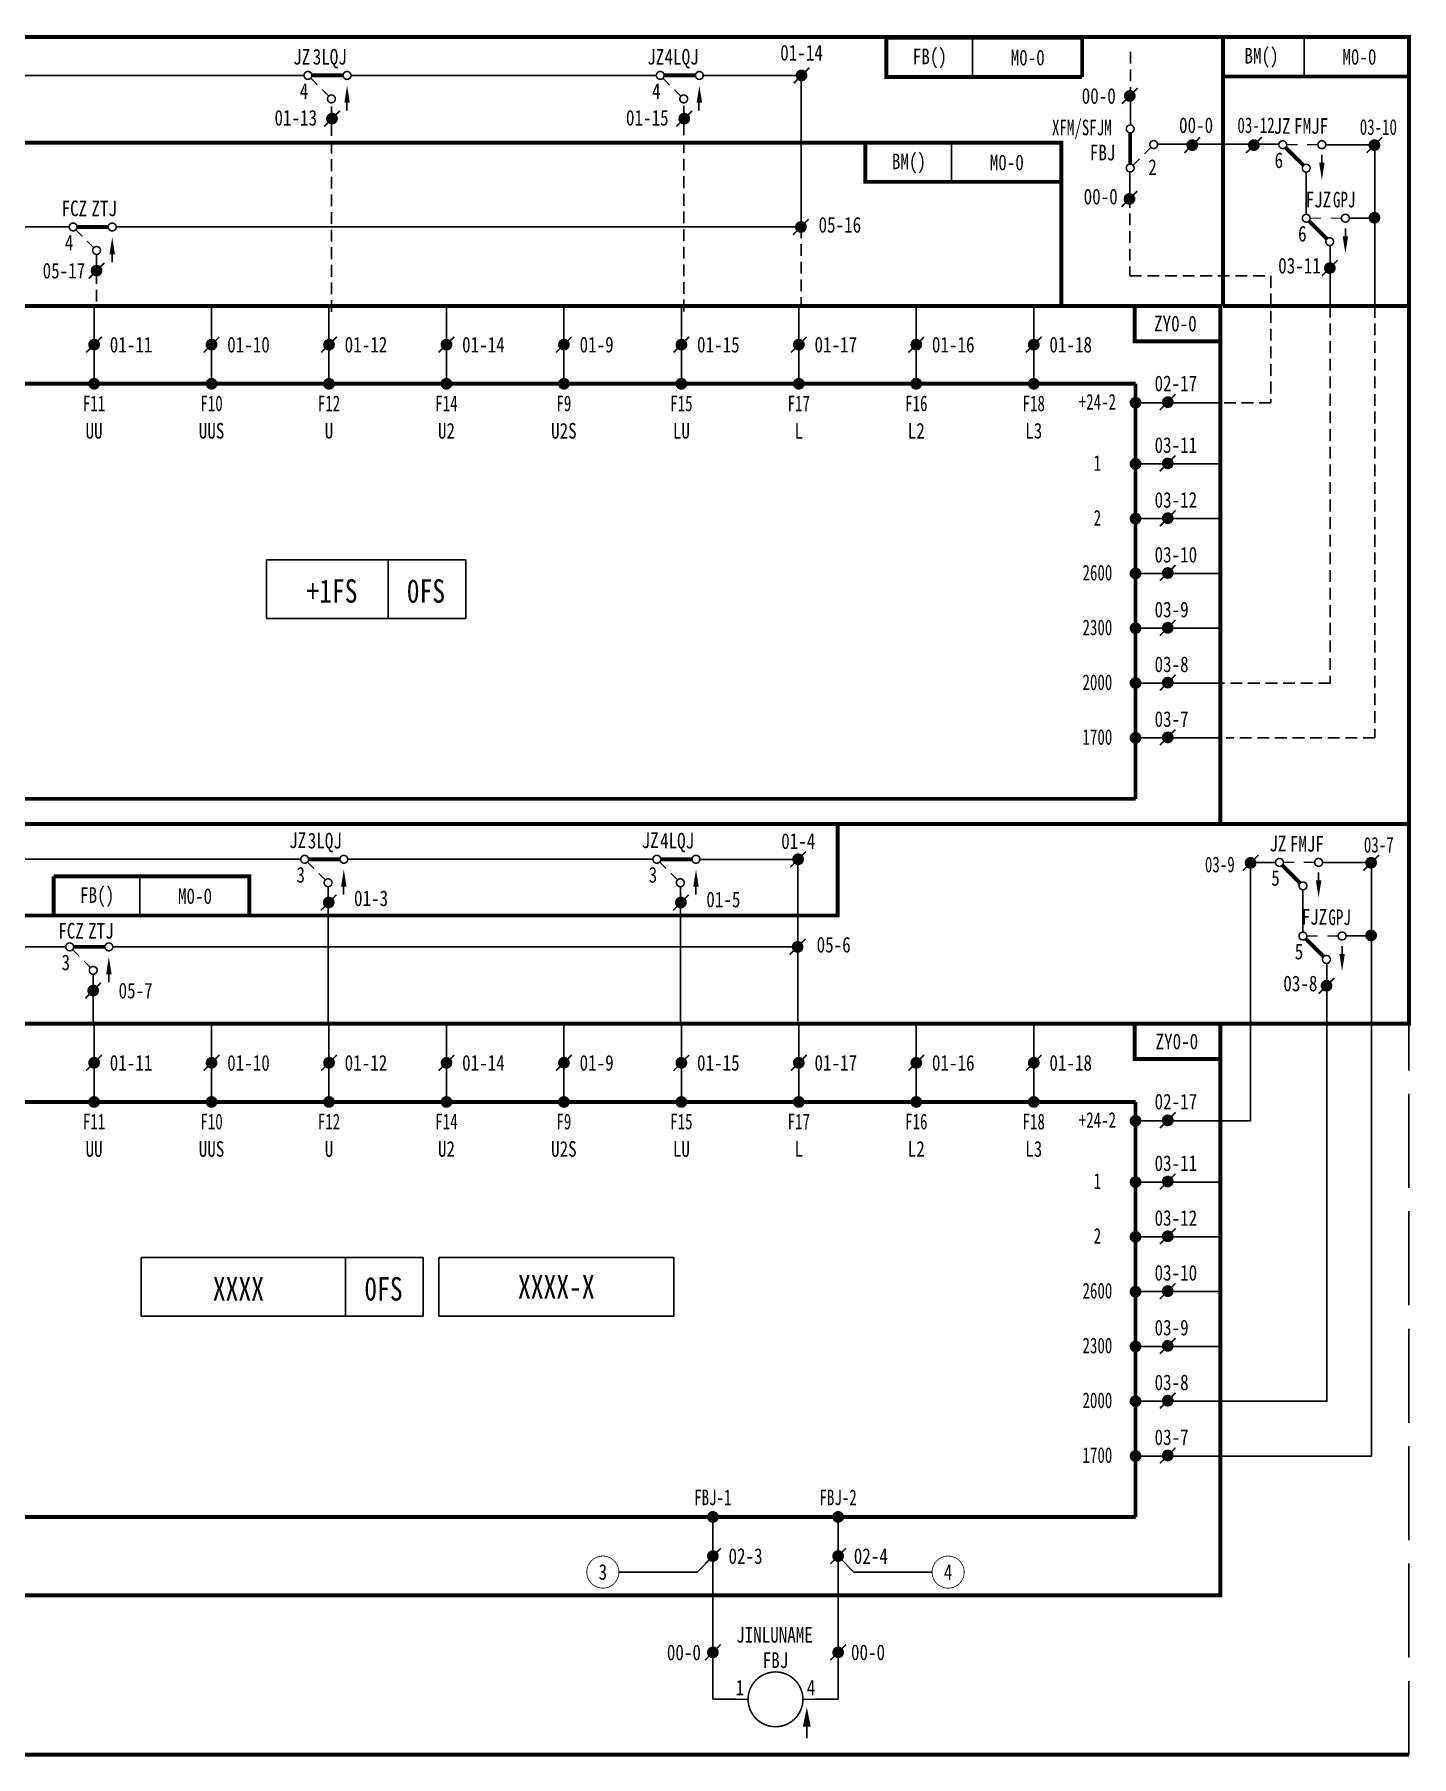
# Model space of a CAD drawing. Header units: millimetres. Extents: x 0 to 451, y -220 to 0.
# Drawn here: x 275.2 to 451.1, y -219.7 to 0.3 of the extents above; entities that cross this region are included whole.
import ezdxf
from ezdxf.enums import TextEntityAlignment as Align

# ---------------------------------------------------------------- set-up
doc = ezdxf.new("R2010")
doc.units = ezdxf.units.MM
doc.linetypes.add('ACAD_ISO02W100', pattern=[15, 12, -3])
doc.linetypes.add('DASHEDX2', pattern=[1.5, 1, -0.5])
for name, color, linetype in [('define', 7, 'Continuous'), ('hide', 7, 'Continuous'), ('tie', 7, 'Continuous')]:
    doc.layers.add(name, color=color, linetype=linetype)

# ---------------------------------------------------------------- blocks, each defined once
blk = doc.blocks.new('JS')
at = {"const_width": 0.75}
blk.add_lwpolyline([(-0.375, 0, -1), (0.375, 0, -1)], format="xyb", close=True, dxfattribs=at)
at = {"width": 0.7}
blk.add_attdef('Z20', text='', height=2, dxfattribs=at).set_placement((0, 1.5), align=Align.CENTER)
blk = doc.blocks.new('JTX')
at = {"const_width": 0.2}
blk.add_lwpolyline([(0, -2.5), (0, -4)], dxfattribs=at)
blk.add_solid([(-0.5, -2.5), (0.5, -2.5), (0, 0)])
blk = doc.blocks.new('JX')
at = {"const_width": 0.75}
blk.add_lwpolyline([(-0.375, 0, 1), (0.375, 0, 1)], format="xyb", close=True, dxfattribs=at)
at = {"width": 0.7}
blk.add_attdef('Z20', text='', height=2, dxfattribs=at).set_placement((0, -3.5), align=Align.CENTER)

msp = doc.modelspace()

# ---------------------------------------------------------------- linework, layer by layer
at = {"color": 7}
for p, q in [((437.36, -5), (437.36, 0)), ((395, -5.09), (395, -0.09)), ((247.52, -13.49), (378.04, -13.49)), ((392.33, -18.49), (392.33, -13.49)), ((279.64, -24.26), (255.64, -24.26)), ((373.08, -24.26), (285.64, -24.26)), ((283.14, -29.84), (283.14, -28.27)), ((282.82, -34.29), (282.82, -44.29)), ((297.82, -34.29), (297.82, -44.29)), ((312.82, -34.29), (312.82, -44.29)), ((327.82, -34.29), (327.82, -44.29)), ((342.82, -34.29), (342.82, -44.29)), ((357.82, -34.29), (357.82, -44.29)), ((372.82, -34.29), (372.82, -44.29)), ((387.82, -34.29), (387.82, -44.29)), ((402.82, -34.29), (402.82, -44.29)), ((304.84, -66.76), (330.28, -66.76)), ((304.84, -74.26), (304.84, -66.76)), ((320.36, -66.76), (320.36, -74.26)), ((330.28, -66.76), (330.28, -74.26)), ((330.28, -74.26), (304.84, -74.26)), ((288.66, -112.21), (288.66, -107.21)), ((279.21, -116.22), (255.21, -116.22)), ((372.66, -116.22), (285.21, -116.22)), ((282.71, -119.73), (282.71, -126.03)), ((282.71, -121.8), (282.71, -120.23)), ((282.82, -126.03), (282.82, -136.03)), ((297.82, -126.03), (297.82, -136.03)), ((312.82, -126.03), (312.82, -136.03)), ((327.82, -126.03), (327.82, -136.03)), ((342.82, -126.03), (342.82, -136.03)), ((357.82, -126.03), (357.82, -136.03)), ((372.82, -126.03), (372.82, -136.03)), ((387.82, -126.03), (387.82, -136.03)), ((402.82, -126.03), (402.82, -136.03)), ((288.85, -155.9), (324.85, -155.9)), ((288.85, -163.4), (288.85, -155.9)), ((314.94, -155.9), (314.94, -163.4)), ((324.85, -155.9), (324.85, -163.4)), ((324.85, -163.4), (288.85, -163.4)), ((361.84, -189.04), (361.84, -203.04)), ((377.84, -189.04), (377.84, -203.04)), ((361.84, -194.04), (359.84, -196.09)), ((377.84, -194.04), (379.84, -196.09)), ((359.84, -196.09), (349.84, -196.09)), ((379.84, -196.09), (389.84, -196.09)), ((361.84, -203.04), (361.84, -212.34)), ((377.84, -203.04), (377.84, -212.34)), ((364.84, -212.34), (361.84, -212.34)), ((374.84, -212.34), (377.84, -212.34))]:
    msp.add_line(p, q, dxfattribs=at)
at = {"linetype": 'DASHEDX2', "ltscale": 1.5}
for p, q in [((415.16, -7.89), (415.16, -1.31)), ((313.15, -35.11), (313.15, -8.32)), ((358.14, -35.04), (358.14, -8.32)), ((373.14, -24.21), (373.14, -34.42)), ((283.14, -27.77), (283.14, -34.07))]:
    msp.add_line(p, q, dxfattribs=at)
for p, q in [((264.02, -4.9), (309.65, -4.9)), ((315.61, -4.9), (354.62, -4.9)), ((415.09, -17.19), (415.09, -20.55)), ((426.6, -46.71), (415.63, -46.71)), ((426.66, -54.52), (415.63, -54.52)), ((426.66, -61.52), (415.63, -61.52)), ((426.66, -68.52), (415.63, -68.52)), ((426.66, -75.52), (415.63, -75.52)), ((426.66, -82.52), (415.63, -82.52)), ((426.66, -89.52), (415.63, -89.52)), ((263.6, -105.03), (309.22, -105.03)), ((315.18, -105.03), (354.2, -105.03)), ((312.73, -126.12), (312.73, -108.46)), ((357.71, -126.12), (357.71, -108.46)), ((426.6, -138.44), (415.63, -138.44)), ((426.66, -146.26), (415.63, -146.26)), ((426.66, -153.26), (415.63, -153.26)), ((426.66, -160.26), (415.63, -160.26)), ((426.66, -167.26), (415.63, -167.26)), ((426.66, -174.26), (415.63, -174.26)), ((426.66, -181.26), (415.63, -181.26))]:
    msp.add_line(p, q)
at = {"color": 7, "linetype": 'DASHEDX2', "ltscale": 1.5}
msp.add_line((415.16, -7.89), (415.16, -7.1), dxfattribs=at)
at = {"color": 7}
for points, const_width in [([(100.9, 0), (100.9, -219.4), (450.73, -219.4)], 0.5), ([(384, -0.09), (409, -0.09), (409, -5.09)], 0.5), ([(384, -0.09), (384, -5.09), (409, -5.09)], 0.5), ([(426.98, 0.08), (426.98, -34.34)], 0.5), ([(247.52, -0.31), (247.52, -13.49), (406.33, -13.49), (406.33, -34.34)], 0.5), ([(372.16, -5.9), (374.16, -3.9)], 0.2), ([(314.63, -4.9), (310.63, -4.9)], 0.5), ([(310.48, -5.25), (311.33, -6.1)], 0.15), ([(359.62, -4.9), (355.62, -4.9)], 0.5), ([(355.47, -5.25), (356.32, -6.1)], 0.15), ([(414.09, -8.52), (416.09, -6.52)], 0.2), ([(311.93, -6.7), (312.78, -7.54)], 0.15), ([(356.92, -6.7), (357.76, -7.54)], 0.15), ([(312.21, -11.42), (314.21, -9.42)], 0.2), ([(357.19, -11.42), (359.19, -9.42)], 0.2), ([(422.07, -14.8), (424.07, -12.8)], 0.2), ([(429.94, -14.8), (431.94, -12.8)], 0.2), ([(445.33, -14.8), (447.33, -12.8)], 0.2), ([(378.04, -13.49), (406.33, -13.49), (406.33, -34.36)], 0.5), ([(381.33, -13.49), (406.33, -13.49), (406.33, -18.49)], 0.5), ([(381.33, -13.49), (381.33, -18.49), (406.33, -18.49)], 0.5), ([(434.97, -14.1), (437.27, -16.39)], 0.5), ([(436.52, -13.75), (435.12, -13.75)], 0.15), ([(439.12, -13.75), (437.72, -13.75)], 0.15), ([(414.04, -21.68), (416.04, -19.68)], 0.2), ([(284.64, -24.26), (280.64, -24.26)], 0.5), ([(372.08, -25.26), (374.08, -23.26)], 0.2), ([(437.97, -23.49), (440.26, -25.79)], 0.5), ([(439.52, -23.14), (438.12, -23.14)], 0.15), ([(442.12, -23.14), (440.72, -23.14)], 0.15), ([(280.49, -24.61), (281.34, -25.46)], 0.15), ([(281.94, -26.06), (282.78, -26.9)], 0.15), ([(439.63, -30.51), (441.63, -28.51)], 0.2), ([(282.14, -30.84), (284.14, -28.84)], 0.2), ([(415.72, -34.34), (415.72, -38.86), (426.59, -38.86)], 0.5), ([(247.1, -100.53), (247.1, -112.21), (377.79, -112.21), (377.79, -100.46)], 0.5), ([(314.21, -105.03), (310.21, -105.03)], 0.5), ([(310.06, -105.39), (310.91, -106.23)], 0.15), ([(359.19, -105.03), (355.19, -105.03)], 0.5), ([(355.05, -105.39), (355.89, -106.23)], 0.15), ([(371.74, -106.03), (373.74, -104.03)], 0.2), ([(429.52, -106.49), (431.52, -104.49)], 0.2), ([(434.55, -105.79), (436.84, -108.08)], 0.5), ([(436.1, -105.43), (434.7, -105.43)], 0.15), ([(438.7, -105.43), (437.3, -105.43)], 0.15), ([(444.91, -106.48), (446.91, -104.48)], 0.2), ([(277.66, -107.21), (302.66, -107.21), (302.66, -112.21)], 0.5), ([(277.66, -107.21), (277.66, -112.21), (302.66, -112.21)], 0.5), ([(311.51, -106.83), (312.35, -107.68)], 0.15), ([(356.49, -106.83), (357.34, -107.68)], 0.15), ([(311.78, -111.55), (313.78, -109.55)], 0.2), ([(356.77, -111.55), (358.77, -109.55)], 0.2), ([(284.21, -116.22), (280.21, -116.22)], 0.5), ([(280.07, -116.57), (280.91, -117.42)], 0.15), ([(371.66, -117.22), (373.66, -115.22)], 0.2), ([(437.55, -115.18), (439.84, -117.47)], 0.5), ([(439.1, -114.83), (437.7, -114.83)], 0.15), ([(441.7, -114.83), (440.3, -114.83)], 0.15), ([(281.51, -118.02), (282.36, -118.86)], 0.15), ([(281.71, -122.8), (283.71, -120.8)], 0.2), ([(439.21, -122.19), (441.21, -120.19)], 0.2), ([(200.82, -126.03), (200.82, -199.04), (426.66, -199.04), (426.66, -126.03), (200.82, -126.03)], 0.5), ([(415.72, -126.03), (415.72, -130.55), (426.59, -130.55)], 0.5), ([(415.82, -136.03), (227.82, -136.03)], 0.5), ([(415.82, -189.04), (415.82, -136.03)], 0.5), ([(415.82, -189.04), (227.82, -189.04)], 0.5), ([(366.34, -212.34), (364.84, -212.34)], 0.2), ([(373.34, -212.34), (374.84, -212.34)], 0.2)]:
    msp.add_lwpolyline(points, dxfattribs=dict(at, const_width=const_width))
for points, const_width in [([(310.63, -4.9, -1), (309.63, -4.9, -1)], 0.2), ([(315.63, -4.9, -1), (314.63, -4.9, -1)], 0.2), ([(355.62, -4.9, -1), (354.62, -4.9, -1)], 0.2), ([(360.62, -4.9, -1), (359.62, -4.9, -1)], 0.2), ([(372.79, -4.9, 1), (373.54, -4.9, 1)], 0.75), ([(313.63, -7.9, -1), (312.63, -7.9, -1)], 0.2), ([(358.62, -7.9, -1), (357.62, -7.9, -1)], 0.2), ([(414.71, -7.52, 1), (415.46, -7.52, 1)], 0.75), ([(312.83, -10.42, 1), (313.58, -10.42, 1)], 0.75), ([(357.82, -10.42, 1), (358.57, -10.42, 1)], 0.75), ([(422.7, -13.8, 1), (423.45, -13.8, 1)], 0.75), ([(430.56, -13.8, 1), (431.31, -13.8, 1)], 0.75), ([(435.12, -13.75, -1), (434.12, -13.75, -1)], 0.2), ([(440.12, -13.75, -1), (439.12, -13.75, -1)], 0.2), ([(445.96, -13.8, 1), (446.71, -13.8, 1)], 0.75), ([(438.12, -16.75, -1), (437.12, -16.75, -1)], 0.2), ([(414.67, -20.68, 1), (415.42, -20.68, 1)], 0.75), ([(280.64, -24.26, -1), (279.64, -24.26, -1)], 0.2), ([(285.64, -24.26, -1), (284.64, -24.26, -1)], 0.2), ([(372.71, -24.26, 1), (373.46, -24.26, 1)], 0.75), ([(438.12, -23.14, -1), (437.12, -23.14, -1)], 0.2), ([(443.12, -23.14, -1), (442.12, -23.14, -1)], 0.2), ([(445.96, -23.08, 1), (446.71, -23.08, 1)], 0.75), ([(441.12, -26.14, -1), (440.12, -26.14, -1)], 0.2), ([(283.64, -27.26, -1), (282.64, -27.26, -1)], 0.2), ([(282.76, -29.84, 1), (283.51, -29.84, 1)], 0.75), ([(440.26, -29.51, 1), (441.01, -29.51, 1)], 0.75), ([(310.21, -105.03, -1), (309.21, -105.03, -1)], 0.2), ([(315.21, -105.03, -1), (314.21, -105.03, -1)], 0.2), ([(355.19, -105.03, -1), (354.19, -105.03, -1)], 0.2), ([(360.19, -105.03, -1), (359.19, -105.03, -1)], 0.2), ([(372.36, -105.03, 1), (373.11, -105.03, 1)], 0.75), ([(430.14, -105.49, 1), (430.89, -105.49, 1)], 0.75), ([(434.7, -105.43, -1), (433.7, -105.43, -1)], 0.2), ([(439.7, -105.43, -1), (438.7, -105.43, -1)], 0.2), ([(445.53, -105.48, 1), (446.28, -105.48, 1)], 0.75), ([(313.21, -108.03, -1), (312.21, -108.03, -1)], 0.2), ([(358.19, -108.03, -1), (357.19, -108.03, -1)], 0.2), ([(312.41, -110.55, 1), (313.16, -110.55, 1)], 0.75), ([(357.39, -110.55, 1), (358.14, -110.55, 1)], 0.75), ([(437.7, -108.43, -1), (436.7, -108.43, -1)], 0.2), ([(437.7, -114.83, -1), (436.7, -114.83, -1)], 0.2), ([(442.7, -114.83, -1), (441.7, -114.83, -1)], 0.2), ([(445.53, -114.76, 1), (446.28, -114.76, 1)], 0.75), ([(280.21, -116.22, -1), (279.21, -116.22, -1)], 0.2), ([(285.21, -116.22, -1), (284.21, -116.22, -1)], 0.2), ([(372.29, -116.22, 1), (373.04, -116.22, 1)], 0.75), ([(283.21, -119.22, -1), (282.21, -119.22, -1)], 0.2), ([(440.7, -117.83, -1), (439.7, -117.83, -1)], 0.2), ([(439.84, -121.19, 1), (440.59, -121.19, 1)], 0.75), ([(282.34, -121.8, 1), (283.09, -121.8, 1)], 0.75), ([(345.74, -196.09, 1), (349.84, -196.09, 1)], 0.1), ([(389.84, -196.09, 1), (393.94, -196.09, 1)], 0.1), ([(366.34, -212.34, 1), (373.34, -212.34, 1)], 0.2)]:
    msp.add_lwpolyline(points, format="xyb", close=True, dxfattribs=dict(at, const_width=const_width))
for points in [[(315.13, -6.2, 0, 0.7, 0), (315.13, -8.4, 0.7, 0.7, 0)], [(360.12, -6.2, 0, 0.7, 0), (360.12, -8.4, 0.7, 0.7, 0)], [(439.62, -18.25, 0, 0.7, 0), (439.62, -16.05, 0.7, 0.7, 0)], [(285.14, -25.56, 0, 0.7, 0), (285.14, -27.76, 0.7, 0.7, 0)], [(442.62, -27.64, 0, 0.7, 0), (442.62, -25.44, 0.7, 0.7, 0)], [(314.71, -106.33, 0, 0.7, 0), (314.71, -108.53, 0.7, 0.7, 0)], [(359.69, -106.33, 0, 0.7, 0), (359.69, -108.53, 0.7, 0.7, 0)], [(439.2, -109.93, 0, 0.7, 0), (439.2, -107.73, 0.7, 0.7, 0)], [(284.71, -117.52, 0, 0.7, 0), (284.71, -119.72, 0.7, 0.7, 0)], [(442.2, -119.33, 0, 0.7, 0), (442.2, -117.13, 0.7, 0.7, 0)]]:
    msp.add_lwpolyline(points, format="xyseb", dxfattribs=at)
for points in [[(360.49, -4.92), (373.14, -4.92), (373.14, -24.24)], [(415.16, -11.23), (415.16, -7.43)], [(418.62, -13.7), (434.14, -13.7)], [(440.11, -13.75), (446.38, -13.75), (446.38, -34.35)], [(437.62, -17.26), (437.62, -22.64)], [(443.06, -23.13), (446.37, -23.13)], [(440.68, -26.65), (440.68, -34.36)], [(360.07, -105.06), (372.71, -105.06), (372.71, -125.71)], [(433.7, -105.43), (430.52, -105.43), (430.52, -126.1)], [(439.69, -105.44), (445.96, -105.44), (445.96, -126.03)], [(437.19, -108.94), (437.19, -114.33)], [(442.64, -114.81), (445.94, -114.81)], [(440.26, -118.34), (440.26, -126.04)], [(430.52, -126.03), (430.52, -138.44), (426.21, -138.44)], [(445.96, -126.03), (445.96, -181.26), (426.61, -181.26)], [(440.26, -126.03), (440.26, -174.26), (426.66, -174.26)]]:
    msp.add_lwpolyline(points)
for points, const_width in [([(426.98, -5.04), (450.73, -5.04)], 0.5), ([(415.14, -16.23), (415.14, -12.23)], 0.5), ([(416.94, -14.93), (417.78, -14.09)], 0.15), ([(415.49, -16.38), (416.34, -15.53)], 0.15), ([(426.98, -34.34), (450.73, -34.34)], 0.5), ([(281.82, -40.29), (283.82, -38.29)], 0.2), ([(296.82, -40.29), (298.82, -38.29)], 0.2), ([(311.82, -40.29), (313.82, -38.29)], 0.2), ([(326.82, -40.29), (328.82, -38.29)], 0.2), ([(341.82, -40.29), (343.82, -38.29)], 0.2), ([(356.82, -40.29), (358.82, -38.29)], 0.2), ([(371.82, -40.29), (373.82, -38.29)], 0.2), ([(386.82, -40.29), (388.82, -38.29)], 0.2), ([(401.82, -40.29), (403.82, -38.29)], 0.2), ([(418.93, -47.64), (420.93, -45.64)], 0.2), ([(418.93, -55.46), (420.93, -53.46)], 0.2), ([(418.93, -62.46), (420.93, -60.46)], 0.2), ([(418.93, -69.46), (420.93, -67.46)], 0.2), ([(418.93, -76.46), (420.93, -74.46)], 0.2), ([(418.93, -83.46), (420.93, -81.46)], 0.2), ([(418.93, -90.46), (420.93, -88.46)], 0.2), ([(426.55, -126.03), (450.82, -126.03)], 0.5), ([(281.82, -132.03), (283.82, -130.03)], 0.2), ([(296.82, -132.03), (298.82, -130.03)], 0.2), ([(311.82, -132.03), (313.82, -130.03)], 0.2), ([(326.82, -132.03), (328.82, -130.03)], 0.2), ([(341.82, -132.03), (343.82, -130.03)], 0.2), ([(356.82, -132.03), (358.82, -130.03)], 0.2), ([(371.82, -132.03), (373.82, -130.03)], 0.2), ([(386.82, -132.03), (388.82, -130.03)], 0.2), ([(401.82, -132.03), (403.82, -130.03)], 0.2), ([(418.93, -139.38), (420.93, -137.38)], 0.2), ([(418.93, -147.19), (420.93, -145.19)], 0.2), ([(418.93, -154.19), (420.93, -152.19)], 0.2), ([(418.93, -161.19), (420.93, -159.19)], 0.2), ([(418.93, -168.19), (420.93, -166.19)], 0.2), ([(418.93, -175.19), (420.93, -173.19)], 0.2), ([(418.93, -182.19), (420.93, -180.19)], 0.2), ([(360.84, -195.04), (362.84, -193.04)], 0.2), ([(376.84, -195.04), (378.84, -193.04)], 0.2), ([(360.84, -207.34), (362.84, -205.34)], 0.2), ([(376.84, -207.34), (378.84, -205.34)], 0.2)]:
    msp.add_lwpolyline(points, dxfattribs=dict(const_width=const_width))
for points in [[(315.09, -9.4), (315.09, -8.4)], [(360.07, -9.4), (360.07, -8.4)], [(439.62, -15.05), (439.62, -16.05)], [(442.62, -24.44), (442.62, -25.44)], [(285.14, -28.76), (285.14, -27.76)], [(439.2, -106.73), (439.2, -107.73)], [(314.67, -109.53), (314.67, -108.53)], [(359.65, -109.53), (359.65, -108.53)], [(442.2, -116.13), (442.2, -117.13)], [(284.71, -120.72), (284.71, -119.72)]]:
    msp.add_lwpolyline(points, dxfattribs=at)
msp.add_lwpolyline([(417.14, -12.73, 0, 0, 0), (417.14, -11.73, 0.8, 0, 0), (417.14, -9.53, 0, 0, 0)], format="xyseb")
for points, const_width in [([(415.64, -11.73, -1), (414.64, -11.73, -1)], 0.2), ([(418.64, -13.73, -1), (417.64, -13.73, -1)], 0.2), ([(415.64, -16.73, -1), (414.64, -16.73, -1)], 0.2), ([(282.45, -39.29, 1), (283.2, -39.29, 1)], 0.75), ([(297.45, -39.29, 1), (298.2, -39.29, 1)], 0.75), ([(312.45, -39.29, 1), (313.2, -39.29, 1)], 0.75), ([(327.45, -39.29, 1), (328.2, -39.29, 1)], 0.75), ([(342.45, -39.29, 1), (343.2, -39.29, 1)], 0.75), ([(357.45, -39.29, 1), (358.2, -39.29, 1)], 0.75), ([(372.45, -39.29, 1), (373.2, -39.29, 1)], 0.75), ([(387.45, -39.29, 1), (388.2, -39.29, 1)], 0.75), ([(402.45, -39.29, 1), (403.2, -39.29, 1)], 0.75), ([(419.56, -46.64, 1), (420.31, -46.64, 1)], 0.75), ([(419.56, -54.46, 1), (420.31, -54.46, 1)], 0.75), ([(419.56, -61.46, 1), (420.31, -61.46, 1)], 0.75), ([(419.56, -68.46, 1), (420.31, -68.46, 1)], 0.75), ([(419.56, -75.46, 1), (420.31, -75.46, 1)], 0.75), ([(419.56, -82.46, 1), (420.31, -82.46, 1)], 0.75), ([(419.56, -89.46, 1), (420.31, -89.46, 1)], 0.75), ([(282.45, -131.03, 1), (283.2, -131.03, 1)], 0.75), ([(297.45, -131.03, 1), (298.2, -131.03, 1)], 0.75), ([(312.45, -131.03, 1), (313.2, -131.03, 1)], 0.75), ([(327.45, -131.03, 1), (328.2, -131.03, 1)], 0.75), ([(342.45, -131.03, 1), (343.2, -131.03, 1)], 0.75), ([(357.45, -131.03, 1), (358.2, -131.03, 1)], 0.75), ([(372.45, -131.03, 1), (373.2, -131.03, 1)], 0.75), ([(387.45, -131.03, 1), (388.2, -131.03, 1)], 0.75), ([(402.45, -131.03, 1), (403.2, -131.03, 1)], 0.75), ([(419.56, -138.38, 1), (420.31, -138.38, 1)], 0.75), ([(419.56, -146.19, 1), (420.31, -146.19, 1)], 0.75), ([(419.56, -153.19, 1), (420.31, -153.19, 1)], 0.75), ([(419.56, -160.19, 1), (420.31, -160.19, 1)], 0.75), ([(419.56, -167.19, 1), (420.31, -167.19, 1)], 0.75), ([(419.56, -174.19, 1), (420.31, -174.19, 1)], 0.75), ([(419.56, -181.19, 1), (420.31, -181.19, 1)], 0.75), ([(361.47, -194.04, 1), (362.22, -194.04, 1)], 0.75), ([(377.47, -194.04, 1), (378.22, -194.04, 1)], 0.75), ([(361.47, -206.34, 1), (362.22, -206.34, 1)], 0.75), ([(377.47, -206.34, 1), (378.22, -206.34, 1)], 0.75)]:
    msp.add_lwpolyline(points, format="xyb", close=True, dxfattribs=dict(const_width=const_width))
at = {"linetype": 'DASHEDX2', "ltscale": 1.5}
for points in [[(415.09, -20.3), (415.09, -30.52), (433.12, -30.52), (433.12, -46.71), (426.91, -46.71)], [(440.68, -34.34), (440.68, -82.52), (426.66, -82.52)], [(446.38, -34.35), (446.38, -89.52), (427.39, -89.52)]]:
    msp.add_lwpolyline(points, dxfattribs=at)
at = {"color": 7, "const_width": 0.5}
msp.add_lwpolyline([(200.82, -100.53), (426.66, -100.53), (426.66, -34.34), (200.82, -34.34)], close=True, dxfattribs=at)
at = {"color": 7, "linetype": 'DASHEDX2', "ltscale": 1.5, "const_width": 0.5}
for points in [[(415.82, -44.29), (227.82, -44.29)], [(415.82, -97.31), (415.82, -44.29)], [(415.82, -97.31), (227.82, -97.31)]]:
    msp.add_lwpolyline(points, dxfattribs=at)
msp.add_lwpolyline([(326.85, -155.88), (356.85, -155.88), (356.85, -163.4), (326.85, -163.4)], close=True)
at = {"layer": 'define', "const_width": 0.5}
for points in [[(217.72, 0), (450.73, 0), (450.73, -100.53)], [(200.82, -100.53), (200.82, -126.03), (450.73, -126.03), (450.73, -100.53), (200.82, -100.53)]]:
    msp.add_lwpolyline(points, dxfattribs=at)
at = {"layer": 'hide', "linetype": 'ACAD_ISO02W100'}
msp.add_lwpolyline([(0, 0), (450.73, 0), (450.73, -219.4), (0, -219.4)], close=True, dxfattribs=at)

# ---------------------------------------------------------------- block references
at = {"color": 7}
for name, p, values in [('JX', (282.82, -44.29), {'Z20': 'F11'}), ('JX', (297.82, -44.29), {'Z20': 'F10'}), ('JX', (312.82, -44.29), {'Z20': 'F12'}), ('JX', (327.82, -44.29), {'Z20': 'F14'}), ('JX', (342.82, -44.29), {'Z20': 'F9'}), ('JX', (357.82, -44.29), {'Z20': 'F15'}), ('JX', (372.82, -44.29), {'Z20': 'F17'}), ('JX', (387.82, -44.29), {'Z20': 'F16'}), ('JX', (402.82, -44.29), {'Z20': 'F18'}), ('JX', (282.82, -136.03), {'Z20': 'F11'}), ('JX', (297.82, -136.03), {'Z20': 'F10'}), ('JX', (312.82, -136.03), {'Z20': 'F12'}), ('JX', (327.82, -136.03), {'Z20': 'F14'}), ('JX', (342.82, -136.03), {'Z20': 'F9'}), ('JX', (357.82, -136.03), {'Z20': 'F15'}), ('JX', (372.82, -136.03), {'Z20': 'F17'}), ('JX', (387.82, -136.03), {'Z20': 'F16'}), ('JX', (402.82, -136.03), {'Z20': 'F18'}), ('JS', (361.84, -189.04), {'Z20': 'FBJ-1'}), ('JS', (377.84, -189.04), {'Z20': 'FBJ-2'})]:
    msp.add_blockref(name, p, dxfattribs=at).add_auto_attribs(values)
ref = msp.add_blockref('JS', (415.82, -46.71), dxfattribs=at)
ref.add_attrib('Z20', '+24-2', dxfattribs={"height": 2, "width": 0.7}).set_placement((410.95, -47.59), align=Align.CENTER)
ref = msp.add_blockref('JS', (415.82, -54.52), dxfattribs=at)
ref.add_attrib('Z20', '1', dxfattribs={"height": 2, "width": 0.7}).set_placement((410.95, -55.41), align=Align.CENTER)
ref = msp.add_blockref('JS', (415.82, -61.52), dxfattribs=at)
ref.add_attrib('Z20', '2', dxfattribs={"height": 2, "width": 0.7}).set_placement((410.95, -62.41), align=Align.CENTER)
ref = msp.add_blockref('JS', (415.82, -68.52), dxfattribs=at)
ref.add_attrib('Z20', '2600', dxfattribs={"height": 2, "width": 0.7}).set_placement((410.95, -69.41), align=Align.CENTER)
ref = msp.add_blockref('JS', (415.82, -75.52), dxfattribs=at)
ref.add_attrib('Z20', '2300', dxfattribs={"height": 2, "width": 0.7}).set_placement((410.95, -76.41), align=Align.CENTER)
ref = msp.add_blockref('JS', (415.82, -82.52), dxfattribs=at)
ref.add_attrib('Z20', '2000', dxfattribs={"height": 2, "width": 0.7}).set_placement((410.95, -83.41), align=Align.CENTER)
ref = msp.add_blockref('JS', (415.82, -89.52), dxfattribs=at)
ref.add_attrib('Z20', '1700', dxfattribs={"height": 2, "width": 0.7}).set_placement((410.95, -90.41), align=Align.CENTER)
ref = msp.add_blockref('JS', (415.82, -138.44), dxfattribs=at)
ref.add_attrib('Z20', '+24-2', dxfattribs={"height": 2, "width": 0.7}).set_placement((410.95, -139.33), align=Align.CENTER)
ref = msp.add_blockref('JS', (415.82, -146.26), dxfattribs=at)
ref.add_attrib('Z20', '1', dxfattribs={"height": 2, "width": 0.7}).set_placement((410.95, -147.14), align=Align.CENTER)
ref = msp.add_blockref('JS', (415.82, -153.26), dxfattribs=at)
ref.add_attrib('Z20', '2', dxfattribs={"height": 2, "width": 0.7}).set_placement((410.95, -154.14), align=Align.CENTER)
ref = msp.add_blockref('JS', (415.82, -160.26), dxfattribs=at)
ref.add_attrib('Z20', '2600', dxfattribs={"height": 2, "width": 0.7}).set_placement((410.95, -161.14), align=Align.CENTER)
ref = msp.add_blockref('JS', (415.82, -167.26), dxfattribs=at)
ref.add_attrib('Z20', '2300', dxfattribs={"height": 2, "width": 0.7}).set_placement((410.95, -168.14), align=Align.CENTER)
ref = msp.add_blockref('JS', (415.82, -174.26), dxfattribs=at)
ref.add_attrib('Z20', '2000', dxfattribs={"height": 2, "width": 0.7}).set_placement((410.95, -175.14), align=Align.CENTER)
ref = msp.add_blockref('JS', (415.82, -181.26), dxfattribs=at)
ref.add_attrib('Z20', '1700', dxfattribs={"height": 2, "width": 0.7}).set_placement((410.95, -182.14), align=Align.CENTER)
msp.add_blockref('JTX', (373.84, -213.34), dxfattribs=at)

# ---------------------------------------------------------------- texts
at = {"color": 4, "width": 0.8}
for s, p in [('JZ', (310.43, -3.51)), ('JZ', (355.64, -3.51)), ('JZ', (435.62, -12.36)), ('FJZ', (440.8, -21.76)), ('FCZ', (281.93, -22.88))]:
    msp.add_text(s, height=2, dxfattribs=at).set_placement(p, align=Align.RIGHT)
at = {"color": 7}
for s, width, p in [('3LQJ', 0.8, (310.74, -3.51)), ('4LQJ', 0.8, (355.68, -3.51)), ('FMJF', 0.8, (436.07, -12.36)), ('2', 0.8, (417.45, -17.61)), ('GPJ', 0.7, (441.04, -21.76)), ('ZTJ', 0.8, (282.48, -22.88)), ('01-11', 0.8, (284.82, -40.29)), ('01-10', 0.8, (299.82, -40.29)), ('01-12', 0.8, (314.82, -40.29)), ('01-14', 0.8, (329.82, -40.29)), ('01-9', 0.8, (344.82, -40.29)), ('01-15', 0.8, (359.82, -40.29)), ('01-17', 0.8, (374.82, -40.29)), ('01-16', 0.8, (389.82, -40.29)), ('01-18', 0.8, (404.82, -40.29)), ('02-17', 0.8, (418.25, -45.24)), ('03-11', 0.8, (418.25, -53.12)), ('03-12', 0.8, (418.25, -60.12)), ('03-10', 0.8, (418.25, -67.12)), ('03-9', 0.8, (418.25, -74.12)), ('03-8', 0.8, (418.25, -81.12)), ('03-7', 0.8, (418.25, -88.12)), ('3LQJ', 0.8, (310.11, -103.65)), ('4LQJ', 0.8, (355.1, -103.65)), ('FMJF', 0.8, (435.53, -104.05)), ('GPJ', 0.7, (440.45, -113.44)), ('ZTJ', 0.8, (282.06, -115.17)), ('4', 0.8, (373.84, -211.84))]:
    msp.add_text(s, height=2, dxfattribs=dict(at, width=width)).set_placement(p)
at = {"color": 7, "width": 0.8}
for s, height, p in [('01-14', 2, (373.17, -3)), ('FBJ', 2, (411.62, -15.75)), ('05-16', 2, (378.06, -24.98)), ('UU', 2, (282.82, -51.29)), ('UUS', 2, (297.82, -51.29)), ('U', 2, (312.82, -51.29)), ('U2', 2, (327.82, -51.29)), ('U2S', 2, (342.82, -51.29)), ('LU', 2, (357.82, -51.29)), ('L', 2, (372.82, -51.29)), ('L2', 2, (387.82, -51.29)), ('L3', 2, (402.82, -51.29)), ('+1FS', 3, (313.2, -72.26)), ('UU', 2, (282.82, -143.03)), ('UUS', 2, (297.82, -143.03)), ('U', 2, (312.82, -143.03)), ('U2', 2, (327.82, -143.03)), ('U2S', 2, (342.82, -143.03)), ('LU', 2, (357.82, -143.03)), ('L', 2, (372.82, -143.03)), ('L2', 2, (387.82, -143.03)), ('L3', 2, (402.82, -143.03)), ('FBJ', 2, (369.84, -208.34))]:
    msp.add_text(s, height=height, dxfattribs=at).set_placement(p, align=Align.CENTER)
at = {"color": 4}
for s, width, p in [('FB()', 0.8, (389.55, -2.63)), ('M0-0', 0.8, (402.05, -2.63)), ('BM()', 0.8, (431.91, -2.54)), ('M0-0', 0.8, (444.41, -2.54)), ('XFM/SFJM', 0.7, (408.96, -11.71)), ('BM()', 0.8, (386.88, -16.03)), ('M0-0', 0.8, (399.38, -16.03)), ('ZY0-0', 0.8, (420.91, -36.61))]:
    msp.add_text(s, height=2, dxfattribs=dict(at, width=width)).set_placement(p, align=Align.MIDDLE)
at = {"color": 7, "width": 0.8}
for s, p in [('4', (309.63, -6.9)), ('4', (354.62, -6.9)), ('6', (434.12, -15.75)), ('6', (437.12, -25.14)), ('4', (279.64, -26.26)), ('3', (309.21, -107.03)), ('3', (354.19, -107.03)), ('5', (433.7, -107.43)), ('5', (436.7, -116.83)), ('3', (279.21, -118.22)), ('3', (347.79, -196.09)), ('4', (391.89, -196.09))]:
    msp.add_text(s, height=2, dxfattribs=at).set_placement(p, align=Align.MIDDLE)
at = {"color": 4, "width": 0.8}
for p in [(413.3, -7.52), (425.73, -11.26), (413.55, -20.37)]:
    msp.add_text('00-0', height=2, dxfattribs=at).set_placement(p, align=Align.MIDDLE_RIGHT)
at = {"color": 7}
for s, width, p in [('01-13', 0.8, (311.3, -10.31)), ('01-15', 0.8, (356.19, -10.31)), ('03-12', 0.7, (433.59, -11.26)), ('03-11', 0.8, (439.48, -29.2)), ('05-17', 0.8, (281.69, -29.84))]:
    msp.add_text(s, height=2, dxfattribs=dict(at, width=width)).set_placement(p, align=Align.MIDDLE_RIGHT)
at = {"color": 7, "lineweight": -2, "width": 0.7}
msp.add_text('03-10', height=2, dxfattribs=at).set_placement((449.21, -11.49), align=Align.MIDDLE_RIGHT)
at = {"color": 4, "width": 0.8}
msp.add_text('0FS', height=3, dxfattribs=at).set_placement((325.2, -72.26), align=Align.CENTER)
at = {"color": 3, "width": 0.8}
for s, p in [('JZ', (309.91, -103.6)), ('JZ', (354.92, -103.6)), ('JZ', (435.09, -104.02)), ('FJZ', (440.29, -113.38)), ('FCZ', (281.51, -115.17))]:
    msp.add_text(s, height=2, dxfattribs=at).set_placement(p, align=Align.RIGHT)
msp.add_text('FB()', height=2, dxfattribs=at).set_placement((283.21, -109.75), align=Align.MIDDLE)
at = {"color": 5, "width": 0.8}
for s, p in [('M0-0', (295.71, -109.75)), ('ZY0-0', (421.1, -128.31))]:
    msp.add_text(s, height=2, dxfattribs=at).set_placement(p, align=Align.MIDDLE)
at = {"color": 3, "width": 0.8}
for s, p in [('01-10', (299.82, -132.03)), ('01-14', (329.82, -132.03)), ('01-9', (344.82, -132.03)), ('01-16', (389.82, -132.03)), ('01-18', (404.82, -132.03)), ('03-11', (418.25, -144.85)), ('03-12', (418.25, -151.85)), ('03-10', (418.25, -158.85)), ('03-9', (418.25, -165.85))]:
    msp.add_text(s, height=2, dxfattribs=at).set_placement(p)
at = {"color": 6, "width": 0.8}
for s, p in [('0FS', (319.78, -161.4)), ('XXXX', (301.25, -161.4))]:
    msp.add_text(s, height=3, dxfattribs=at).set_placement(p, align=Align.CENTER)
msp.add_text('XXXX-X', height=3, dxfattribs=at).set_placement((341.85, -159.64), align=Align.MIDDLE)
at = {"color": 3, "width": 0.8}
msp.add_text('JINLUNAME', height=2, dxfattribs=at).set_placement((369.71, -205.1), align=Align.CENTER)
at = {"color": 7, "width": 0.8}
msp.add_text('1', height=2, dxfattribs=at).set_placement((365.84, -211.84), align=Align.RIGHT)
at = {"layer": 'tie', "color": 3, "width": 0.8}
for s, p in [('01-4', (372.75, -103.71)), ('05-6', (377.27, -116.94))]:
    msp.add_text(s, height=2, dxfattribs=at).set_placement(p, align=Align.CENTER)
at = {"layer": 'tie', "color": 3, "lineweight": -2, "width": 0.7}
msp.add_text('03-7', height=2, dxfattribs=at).set_placement((448.79, -103.18), align=Align.MIDDLE_RIGHT)
at = {"layer": 'tie', "color": 3}
for s, width, p in [('03-9', 0.7, (428.49, -105.69)), ('01-3', 0.8, (320.37, -110.01)), ('01-5', 0.8, (365.36, -110.16)), ('05-7', 0.8, (290.3, -121.8)), ('03-8', 0.8, (439.05, -120.89))]:
    msp.add_text(s, height=2, dxfattribs=dict(at, width=width)).set_placement(p, align=Align.MIDDLE_RIGHT)
at = {"layer": 'tie', "color": 3, "width": 0.8}
for s, p in [('01-11', (284.82, -132.03)), ('01-12', (314.82, -132.03)), ('01-15', (359.82, -132.03)), ('01-17', (374.82, -132.03)), ('02-17', (418.25, -136.98)), ('03-8', (418.25, -172.85)), ('03-7', (418.25, -179.85)), ('00-0', (379.48, -207.33))]:
    msp.add_text(s, height=2, dxfattribs=at).set_placement(p)
for s, p in [('02-3', (363.84, -194.04)), ('02-4', (379.84, -194.04))]:
    msp.add_text(s, height=2, dxfattribs=at).set_placement(p, align=Align.MIDDLE_LEFT)
msp.add_text('00-0', height=2, dxfattribs=at).set_placement((360.32, -207.35), align=Align.RIGHT)

doc.saveas('drawing.dxf')
